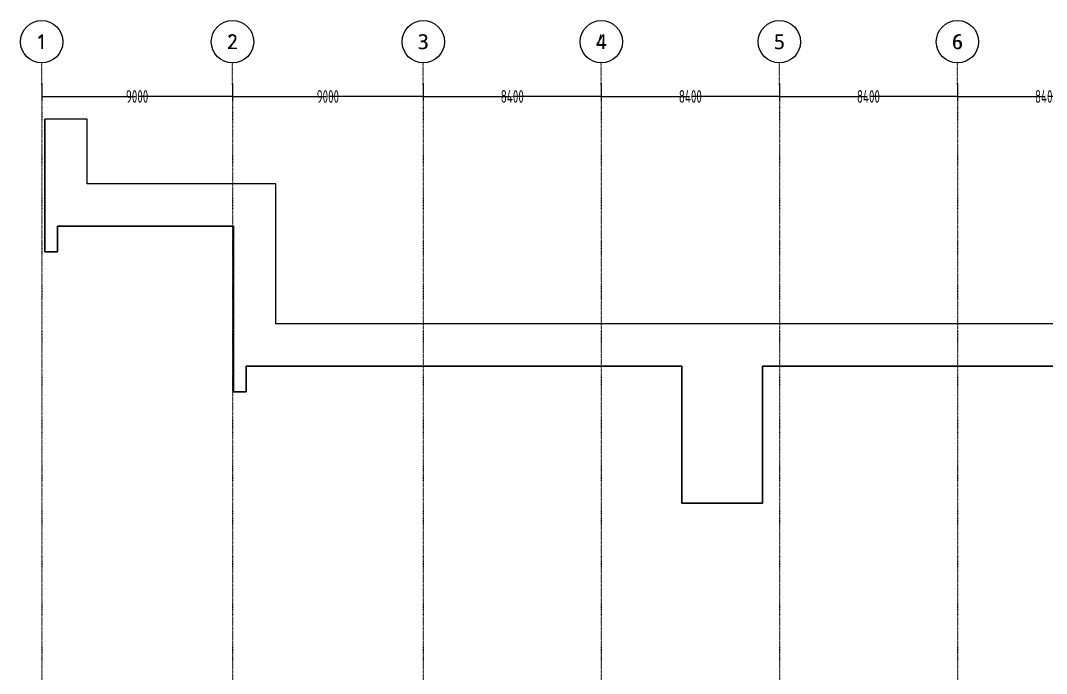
# Model space of a CAD drawing. Extents: x -32000 to 401936, y -48083 to 131250.
# Drawn here: x -1000 to 47400, y 100465 to 131250 of the extents above; entities that cross this region are included whole.
import ezdxf
from ezdxf.enums import TextEntityAlignment as Align

# ---------------------------------------------------------------- set-up
doc = ezdxf.new("R2010")
doc.units = 0
doc.header["$LTSCALE"] = 10
doc.linetypes.add('H12PL4$0$JJP_三點線', pattern=[0.9, 0.3, -0.15, 0, -0.15, 0, -0.15, 0, -0.15])
doc.linetypes.add('XFM7P40ICA$0$H12PL4$0$JJP_三點線', pattern=[0.9, 0.3, -0.15, 0, -0.15, 0, -0.15, 0, -0.15])
for name, color, linetype in [('H12PL4$0$A-DIM', 252, 'Continuous'), ('H12PL4$0$S-GRID', 252, 'Continuous'), ('XFM7P40ICA$0$H12PL4$0$A-DIM', 252, 'Continuous'), ('XFM7P40ICA$0$H12PL4$0$L40_19_HOJO', 252, 'Continuous'), ('XFM7P40ICA$0$H12PL4$0$L40_19_SUGATA2', 252, 'Continuous'), ('XFM7P40ICA$0$H12PL4$0$S-GRID', 252, 'Continuous')]:
    doc.layers.add(name, color=color, linetype=linetype)
doc.styles.add('H12PL4$0$dim-txt', font='isocp.shx', dxfattribs={"width": 0.7, "bigfont": 'chineset.shx'})
doc.styles.add('H12PL4$0$Standard', font='', dxfattribs={"width": 0.8})
doc.styles.add('XFM7P40ICA$0$H12PL4$0$dim-txt', font='isocp.shx', dxfattribs={"width": 0.7, "bigfont": 'chineset.shx'})
doc.styles.add('XFM7P40ICA$0$H12PL4$0$Standard', font='isocp.shx', dxfattribs={"bigfont": 'chineset.shx'})
doc.styles.get('H12PL4$0$Standard').set_extended_font_data('Microsoft JhengHei')
doc.dimstyles.new('H12PL4$0$ARCH-dim-200MM', dxfattribs={"dimscale": 200, "dimtxt": 0.3, "dimasz": 0.1, "dimexe": 0.1, "dimexo": 0.1, "dimgap": 0.05, "dimtad": 1, "dimdec": 0, "dimlfac": 10, "dimrnd": 0.5, "dimdsep": 46, "dimtxsty": 'H12PL4$0$dim-txt', "dimblk": 'H12PL4$0$_Dot', "dimcen": 2, "dimclrd": 256, "dimclre": 256, "dimclrt": 256, "dimadec": 0, "dimazin": 0, "dimtfac": 1, "dimtix": 1, "dimtmove": 2, "dimatfit": 3, "dimldrblk": 'H12PL4$0$_OBLIQUE', "dimfxl": 1, "dimtvp": 1, "dimtolj": 1, "dimarcsym": 0})
doc.dimstyles.new('XFM7P40ICA$0$H12PL4$0$ARCH-dim-2000', dxfattribs={"dimscale": 2000, "dimtxt": 0.3, "dimasz": 0.1, "dimexe": 0.1, "dimexo": 0.1, "dimgap": 0.05, "dimtad": 1, "dimdec": 0, "dimrnd": 0.5, "dimdsep": 46, "dimtxsty": 'XFM7P40ICA$0$H12PL4$0$dim-txt', "dimblk": 'XFM7P40ICA$0$H12PL4$0$_Dot', "dimcen": 2, "dimclrd": 256, "dimclre": 256, "dimclrt": 256, "dimadec": 0, "dimazin": 0, "dimtfac": 1, "dimtix": 1, "dimtmove": 2, "dimatfit": 3, "dimldrblk": 'XFM7P40ICA$0$H12PL4$0$_OBLIQUE', "dimfxl": 1, "dimtvp": 1, "dimtolj": 1, "dimarcsym": 0})

# ---------------------------------------------------------------- blocks, each defined once
blk = doc.blocks.new('*D328')
at = {"layer": 'DEFPOINTS', "color": 0, "linetype": 'Continuous', "transparency": 16777216}
for p in [(0, 128250), (9000, 128250), (9000, 127670)]:
    blk.add_point(p, dxfattribs=at)
at = {"layer": 'XFM7P40ICA$0$H12PL4$0$A-DIM', "linetype": 'Continuous', "lineweight": -2, "transparency": 16777216}
for p, q in [((0, 128050), (0, 127470)), ((9000, 128050), (9000, 127470)), ((200, 127670), (3866, 127670)), ((8800, 127670), (5134, 127670))]:
    blk.add_line(p, q, dxfattribs=at)
at = {"layer": 'XFM7P40ICA$0$H12PL4$0$A-DIM', "linetype": 'Continuous', "lineweight": 0, "transparency": 16777216, "insert": (4500, 127670), "char_height": 600, "attachment_point": 5, "style": 'XFM7P40ICA$0$H12PL4$0$dim-txt'}
blk.add_mtext('\\A1;9000', dxfattribs=at)
blk = doc.blocks.new('XFM7P40ICA$0$H12PL4$0$_Dot')
blk = doc.blocks.new('XFM7P40ICA$0$H12PL4$0$_OBLIQUE')
at = {"color": 0, "linetype": 'ByBlock', "lineweight": -2}
blk.add_line((-0.5, -0.5), (0.5, 0.5), dxfattribs=at)
blk = doc.blocks.new('*D329')
at = {"layer": 'DEFPOINTS', "color": 0, "linetype": 'Continuous', "transparency": 16777216}
for p in [(9000, 128250), (18000, 128250), (18000, 127670)]:
    blk.add_point(p, dxfattribs=at)
at = {"layer": 'XFM7P40ICA$0$H12PL4$0$A-DIM', "linetype": 'Continuous', "lineweight": -2, "transparency": 16777216}
for p, q in [((9000, 128050), (9000, 127470)), ((18000, 128050), (18000, 127470)), ((9200, 127670), (12866, 127670)), ((17800, 127670), (14134, 127670))]:
    blk.add_line(p, q, dxfattribs=at)
at = {"layer": 'XFM7P40ICA$0$H12PL4$0$A-DIM', "linetype": 'Continuous', "lineweight": 0, "transparency": 16777216, "insert": (13500, 127670), "char_height": 600, "attachment_point": 5, "style": 'XFM7P40ICA$0$H12PL4$0$dim-txt'}
blk.add_mtext('\\A1;9000', dxfattribs=at)
blk = doc.blocks.new('*D330')
at = {"layer": 'DEFPOINTS', "color": 0, "linetype": 'Continuous', "transparency": 16777216}
for p in [(18000, 128250), (26400, 128250), (26400, 127670)]:
    blk.add_point(p, dxfattribs=at)
at = {"layer": 'XFM7P40ICA$0$H12PL4$0$A-DIM', "linetype": 'Continuous', "lineweight": -2, "transparency": 16777216}
for p, q in [((18000, 128050), (18000, 127470)), ((26400, 128050), (26400, 127470)), ((18200, 127670), (21554, 127670)), ((26200, 127670), (22846, 127670))]:
    blk.add_line(p, q, dxfattribs=at)
at = {"layer": 'XFM7P40ICA$0$H12PL4$0$A-DIM', "linetype": 'Continuous', "lineweight": 0, "transparency": 16777216, "insert": (22200, 127670), "char_height": 600, "attachment_point": 5, "style": 'XFM7P40ICA$0$H12PL4$0$dim-txt'}
blk.add_mtext('\\A1;8400', dxfattribs=at)
blk = doc.blocks.new('*D331')
at = {"layer": 'DEFPOINTS', "color": 0, "linetype": 'Continuous', "transparency": 16777216}
for p in [(26400, 128250), (34800, 128250), (34800, 127670)]:
    blk.add_point(p, dxfattribs=at)
at = {"layer": 'XFM7P40ICA$0$H12PL4$0$A-DIM', "linetype": 'Continuous', "lineweight": -2, "transparency": 16777216}
for p, q in [((26400, 128050), (26400, 127470)), ((34800, 128050), (34800, 127470)), ((26600, 127670), (29954, 127670)), ((34600, 127670), (31246, 127670))]:
    blk.add_line(p, q, dxfattribs=at)
at = {"layer": 'XFM7P40ICA$0$H12PL4$0$A-DIM', "linetype": 'Continuous', "lineweight": 0, "transparency": 16777216, "insert": (30600, 127670), "char_height": 600, "attachment_point": 5, "style": 'XFM7P40ICA$0$H12PL4$0$dim-txt'}
blk.add_mtext('\\A1;8400', dxfattribs=at)
blk = doc.blocks.new('*D332')
at = {"layer": 'DEFPOINTS', "color": 0, "linetype": 'Continuous', "transparency": 16777216}
for p in [(34800, 128250), (43200, 128250), (43200, 127670)]:
    blk.add_point(p, dxfattribs=at)
at = {"layer": 'XFM7P40ICA$0$H12PL4$0$A-DIM', "linetype": 'Continuous', "lineweight": -2, "transparency": 16777216}
for p, q in [((34800, 128050), (34800, 127470)), ((43200, 128050), (43200, 127470)), ((35000, 127670), (38354, 127670)), ((43000, 127670), (39646, 127670))]:
    blk.add_line(p, q, dxfattribs=at)
at = {"layer": 'XFM7P40ICA$0$H12PL4$0$A-DIM', "linetype": 'Continuous', "lineweight": 0, "transparency": 16777216, "insert": (39000, 127670), "char_height": 600, "attachment_point": 5, "style": 'XFM7P40ICA$0$H12PL4$0$dim-txt'}
blk.add_mtext('\\A1;8400', dxfattribs=at)
blk = doc.blocks.new('*D333')
at = {"layer": 'DEFPOINTS', "color": 0, "linetype": 'Continuous', "transparency": 16777216}
for p in [(43200, 128250), (51600, 128250), (51600, 127670)]:
    blk.add_point(p, dxfattribs=at)
at = {"layer": 'XFM7P40ICA$0$H12PL4$0$A-DIM', "linetype": 'Continuous', "lineweight": -2, "transparency": 16777216}
for p, q in [((43200, 128050), (43200, 127470)), ((51600, 128050), (51600, 127470)), ((43400, 127670), (46754, 127670)), ((51400, 127670), (48046, 127670))]:
    blk.add_line(p, q, dxfattribs=at)
at = {"layer": 'XFM7P40ICA$0$H12PL4$0$A-DIM', "linetype": 'Continuous', "lineweight": 0, "transparency": 16777216, "insert": (47400, 127670), "char_height": 600, "attachment_point": 5, "style": 'XFM7P40ICA$0$H12PL4$0$dim-txt'}
blk.add_mtext('\\A1;8400', dxfattribs=at)
blk = doc.blocks.new('*D519')
at = {"layer": 'DEFPOINTS', "color": 0, "linetype": 'Continuous', "transparency": 16777216}
for p in [(0, 128250), (9000, 128250), (9000, 127670)]:
    blk.add_point(p, dxfattribs=at)
at = {"layer": 'H12PL4$0$A-DIM', "linetype": 'Continuous', "lineweight": -2, "transparency": 16777216}
for p, q in [((0, 128230), (0, 127650)), ((9000, 128230), (9000, 127650)), ((20, 127670), (4422, 127670)), ((8980, 127670), (4578, 127670))]:
    blk.add_line(p, q, dxfattribs=at)
at = {"layer": 'H12PL4$0$A-DIM', "linetype": 'Continuous', "lineweight": 0, "transparency": 16777216, "insert": (4500, 127670), "char_height": 60, "attachment_point": 5, "style": 'H12PL4$0$dim-txt'}
blk.add_mtext('\\A1;90000', dxfattribs=at)
blk = doc.blocks.new('H12PL4$0$_Dot')
blk = doc.blocks.new('H12PL4$0$_OBLIQUE')
at = {"color": 0, "linetype": 'ByBlock', "lineweight": -2}
blk.add_line((-0.5, -0.5), (0.5, 0.5), dxfattribs=at)
blk = doc.blocks.new('*D520')
at = {"layer": 'DEFPOINTS', "color": 0, "linetype": 'Continuous', "transparency": 16777216}
for p in [(9000, 128250), (18000, 128250), (18000, 127670)]:
    blk.add_point(p, dxfattribs=at)
at = {"layer": 'H12PL4$0$A-DIM', "linetype": 'Continuous', "lineweight": -2, "transparency": 16777216}
for p, q in [((9000, 128230), (9000, 127650)), ((18000, 128230), (18000, 127650)), ((9020, 127670), (13422, 127670)), ((17980, 127670), (13578, 127670))]:
    blk.add_line(p, q, dxfattribs=at)
at = {"layer": 'H12PL4$0$A-DIM', "linetype": 'Continuous', "lineweight": 0, "transparency": 16777216, "insert": (13500, 127670), "char_height": 60, "attachment_point": 5, "style": 'H12PL4$0$dim-txt'}
blk.add_mtext('\\A1;90000', dxfattribs=at)
blk = doc.blocks.new('*D521')
at = {"layer": 'DEFPOINTS', "color": 0, "linetype": 'Continuous', "transparency": 16777216}
for p in [(18000, 128250), (26400, 128250), (26400, 127670)]:
    blk.add_point(p, dxfattribs=at)
at = {"layer": 'H12PL4$0$A-DIM', "linetype": 'Continuous', "lineweight": -2, "transparency": 16777216}
for p, q in [((18000, 128230), (18000, 127650)), ((26400, 128230), (26400, 127650)), ((18020, 127670), (22121, 127670)), ((26380, 127670), (22279, 127670))]:
    blk.add_line(p, q, dxfattribs=at)
at = {"layer": 'H12PL4$0$A-DIM', "linetype": 'Continuous', "lineweight": 0, "transparency": 16777216, "insert": (22200, 127670), "char_height": 60, "attachment_point": 5, "style": 'H12PL4$0$dim-txt'}
blk.add_mtext('\\A1;84000', dxfattribs=at)
blk = doc.blocks.new('*D522')
at = {"layer": 'DEFPOINTS', "color": 0, "linetype": 'Continuous', "transparency": 16777216}
for p in [(26400, 128250), (34800, 128250), (34800, 127670)]:
    blk.add_point(p, dxfattribs=at)
at = {"layer": 'H12PL4$0$A-DIM', "linetype": 'Continuous', "lineweight": -2, "transparency": 16777216}
for p, q in [((26400, 128230), (26400, 127650)), ((34800, 128230), (34800, 127650)), ((26420, 127670), (30521, 127670)), ((34780, 127670), (30679, 127670))]:
    blk.add_line(p, q, dxfattribs=at)
at = {"layer": 'H12PL4$0$A-DIM', "linetype": 'Continuous', "lineweight": 0, "transparency": 16777216, "insert": (30600, 127670), "char_height": 60, "attachment_point": 5, "style": 'H12PL4$0$dim-txt'}
blk.add_mtext('\\A1;84000', dxfattribs=at)
blk = doc.blocks.new('*D523')
at = {"layer": 'DEFPOINTS', "color": 0, "linetype": 'Continuous', "transparency": 16777216}
for p in [(34800, 128250), (43200, 128250), (43200, 127670)]:
    blk.add_point(p, dxfattribs=at)
at = {"layer": 'H12PL4$0$A-DIM', "linetype": 'Continuous', "lineweight": -2, "transparency": 16777216}
for p, q in [((34800, 128230), (34800, 127650)), ((43200, 128230), (43200, 127650)), ((34820, 127670), (38921, 127670)), ((43180, 127670), (39079, 127670))]:
    blk.add_line(p, q, dxfattribs=at)
at = {"layer": 'H12PL4$0$A-DIM', "linetype": 'Continuous', "lineweight": 0, "transparency": 16777216, "insert": (39000, 127670), "char_height": 60, "attachment_point": 5, "style": 'H12PL4$0$dim-txt'}
blk.add_mtext('\\A1;84000', dxfattribs=at)
blk = doc.blocks.new('*D524')
at = {"layer": 'DEFPOINTS', "color": 0, "linetype": 'Continuous', "transparency": 16777216}
for p in [(43200, 128250), (51600, 128250), (51600, 127670)]:
    blk.add_point(p, dxfattribs=at)
at = {"layer": 'H12PL4$0$A-DIM', "linetype": 'Continuous', "lineweight": -2, "transparency": 16777216}
for p, q in [((43200, 128230), (43200, 127650)), ((51600, 128230), (51600, 127650)), ((43220, 127670), (47321, 127670)), ((51580, 127670), (47479, 127670))]:
    blk.add_line(p, q, dxfattribs=at)
at = {"layer": 'H12PL4$0$A-DIM', "linetype": 'Continuous', "lineweight": 0, "transparency": 16777216, "insert": (47400, 127670), "char_height": 60, "attachment_point": 5, "style": 'H12PL4$0$dim-txt'}
blk.add_mtext('\\A1;84000', dxfattribs=at)
blk = doc.blocks.new('XFM7P40ICA$0$H12PL4')
at = {"layer": 'XFM7P40ICA$0$H12PL4$0$L40_19_HOJO', "lineweight": 0, "flags": 128}
for points in [[(2150, 126600), (150, 126600)], [(150, 126600), (150, 120350), (750, 120350), (750, 121550), (9050, 121550), (9050, 113750), (9650, 113750), (9650, 114950), (30200, 114950), (30200, 108500), (34000, 108500), (34000, 114950), (84200, 114950), (84200, 108500), (88000, 108500), (88000, 114950), (135350, 114950)], [(260200, 126600), (260200, 123500), (242100, 123500), (242100, 116950), (11050, 116950), (11050, 123550), (2150, 123550), (2150, 126600)]]:
    blk.add_lwpolyline(points, dxfattribs=at)
at = {"layer": 'XFM7P40ICA$0$H12PL4$0$L40_19_SUGATA2', "lineweight": 0, "flags": 128}
blk.add_lwpolyline([(135350, 114950), (88000, 114950), (88000, 108500), (84200, 108500), (84200, 114950), (34000, 114950), (34000, 108500), (30200, 108500), (30200, 114950), (9650, 114950), (9650, 113750), (9050, 113750), (9050, 121550), (750, 121550), (750, 120350), (150, 120350), (150, 126600)], dxfattribs=at)
at = {"layer": 'XFM7P40ICA$0$H12PL4$0$S-GRID', "linetype": 'XFM7P40ICA$0$H12PL4$0$JJP_三點線', "lineweight": 0}
for p, q in [((0, 128250), (0, 129250)), ((9000, 128250), (9000, 129250)), ((18000, 128250), (18000, 129250)), ((26400, 128250), (26400, 129250)), ((34800, 128250), (34800, 129250)), ((43200, 128250), (43200, 129250)), ((0, 128250), (0, -28000)), ((9000, 128250), (9000, -28000)), ((18000, 128250), (18000, -28000)), ((26400, 128250), (26400, -28000)), ((34800, 128250), (34800, -28000)), ((43200, 128250), (43200, -28000))]:
    blk.add_line(p, q, dxfattribs=at)
at = {"layer": 'XFM7P40ICA$0$H12PL4$0$S-GRID', "lineweight": 0}
for centre in [(0, 130250), (9000, 130250), (18000, 130250), (26400, 130250), (34800, 130250), (43200, 130250)]:
    blk.add_circle(centre, 1000, dxfattribs=at)
at = {"layer": 'XFM7P40ICA$0$H12PL4$0$S-GRID', "linetype": 'XFM7P40ICA$0$H12PL4$0$JJP_三點線', "lineweight": 0}
for p in [(0, 128250), (0, 128250), (9000, 128250), (9000, 128250), (18000, 128250), (18000, 128250), (26400, 128250), (26400, 128250), (34800, 128250), (34800, 128250), (43200, 128250), (43200, 128250)]:
    blk.add_point(p, dxfattribs=at)
at = {"layer": 'XFM7P40ICA$0$H12PL4$0$S-GRID', "style": 'XFM7P40ICA$0$H12PL4$0$Standard'}
for s, p in [('1', (0, 130602.4)), ('2', (9000, 130600)), ('3', (18000, 130600)), ('4', (26400, 130600)), ('5', (34800, 130600)), ('6', (43200, 130600))]:
    blk.add_text(s, height=700, dxfattribs=at).set_placement(p, align=Align.TOP_CENTER)
at = {"layer": 'XFM7P40ICA$0$H12PL4$0$A-DIM', "linetype": 'Continuous', "lineweight": 0}
for base, p1, p2, picture, middle in [((9000, 127670), (0, 128250), (9000, 128250), '*D328', (4500, 127670)), ((18000, 127670), (9000, 128250), (18000, 128250), '*D329', (13500, 127670)), ((26400, 127670), (18000, 128250), (26400, 128250), '*D330', (22200, 127670)), ((34800, 127670), (26400, 128250), (34800, 128250), '*D331', (30600, 127670)), ((43200, 127670), (34800, 128250), (43200, 128250), '*D332', (39000, 127670)), ((51600, 127670), (43200, 128250), (51600, 128250), '*D333', (47400, 127670))]:
    dim = blk.add_linear_dim(base=base, p1=p1, p2=p2, dimstyle='XFM7P40ICA$0$H12PL4$0$ARCH-dim-2000', dxfattribs=at)
    dim.commit()
    dim.dimension.update_dxf_attribs({"geometry": picture, "text_midpoint": middle, "dimtype": 128})
blk = doc.blocks.new('XFM7P40ICA')
blk.add_blockref('XFM7P40ICA$0$H12PL4', (0, 0))
blk = doc.blocks.new('H12PL4')
at = {"layer": 'H12PL4$0$S-GRID', "linetype": 'H12PL4$0$JJP_三點線', "lineweight": 0}
for p, q in [((0, 128250), (0, 129250)), ((9000, 128250), (9000, 129250)), ((18000, 128250), (18000, 129250)), ((26400, 128250), (26400, 129250)), ((34800, 128250), (34800, 129250)), ((43200, 128250), (43200, 129250)), ((0, 128250), (0, -28000)), ((9000, 128250), (9000, -28000)), ((18000, 128250), (18000, -28000)), ((26400, 128250), (26400, -28000)), ((34800, 128250), (34800, -28000)), ((43200, 128250), (43200, -28000))]:
    blk.add_line(p, q, dxfattribs=at)
at = {"layer": 'H12PL4$0$S-GRID', "lineweight": 0}
for centre in [(0, 130250), (9000, 130250), (18000, 130250), (26400, 130250), (34800, 130250), (43200, 130250)]:
    blk.add_circle(centre, 1000, dxfattribs=at)
at = {"layer": 'H12PL4$0$S-GRID', "linetype": 'H12PL4$0$JJP_三點線', "lineweight": 0}
for p in [(0, 128250), (0, 128250), (9000, 128250), (9000, 128250), (18000, 128250), (18000, 128250), (26400, 128250), (26400, 128250), (34800, 128250), (34800, 128250), (43200, 128250), (43200, 128250)]:
    blk.add_point(p, dxfattribs=at)
at = {"layer": 'H12PL4$0$S-GRID', "style": 'H12PL4$0$Standard'}
for s, p in [('1', (0, 130602.36)), ('2', (9000, 130600)), ('3', (18000, 130600)), ('4', (26400, 130600)), ('5', (34800, 130600)), ('6', (43200, 130600))]:
    blk.add_text(s, height=700, dxfattribs=at).set_placement(p, align=Align.TOP_CENTER)
at = {"layer": 'H12PL4$0$A-DIM', "linetype": 'Continuous', "lineweight": 0}
for base, p1, p2, picture, middle in [((9000, 127670), (0, 128250), (9000, 128250), '*D519', (4500, 127670)), ((18000, 127670), (9000, 128250), (18000, 128250), '*D520', (13500, 127670)), ((26400, 127670), (18000, 128250), (26400, 128250), '*D521', (22200, 127670)), ((34800, 127670), (26400, 128250), (34800, 128250), '*D522', (30600, 127670)), ((43200, 127670), (34800, 128250), (43200, 128250), '*D523', (39000, 127670)), ((51600, 127670), (43200, 128250), (51600, 128250), '*D524', (47400, 127670))]:
    dim = blk.add_linear_dim(base=base, p1=p1, p2=p2, dimstyle='H12PL4$0$ARCH-dim-200MM', dxfattribs=at)
    dim.commit()
    dim.dimension.update_dxf_attribs({"geometry": picture, "text_midpoint": middle, "dimtype": 128})

msp = doc.modelspace()

# ---------------------------------------------------------------- block references
msp.add_blockref('XFM7P40ICA', (0, 0))

# ---------------------------------------------------------------- next in the draw order: block references
msp.add_blockref('H12PL4', (0, 0))

doc.saveas('drawing.dxf')
